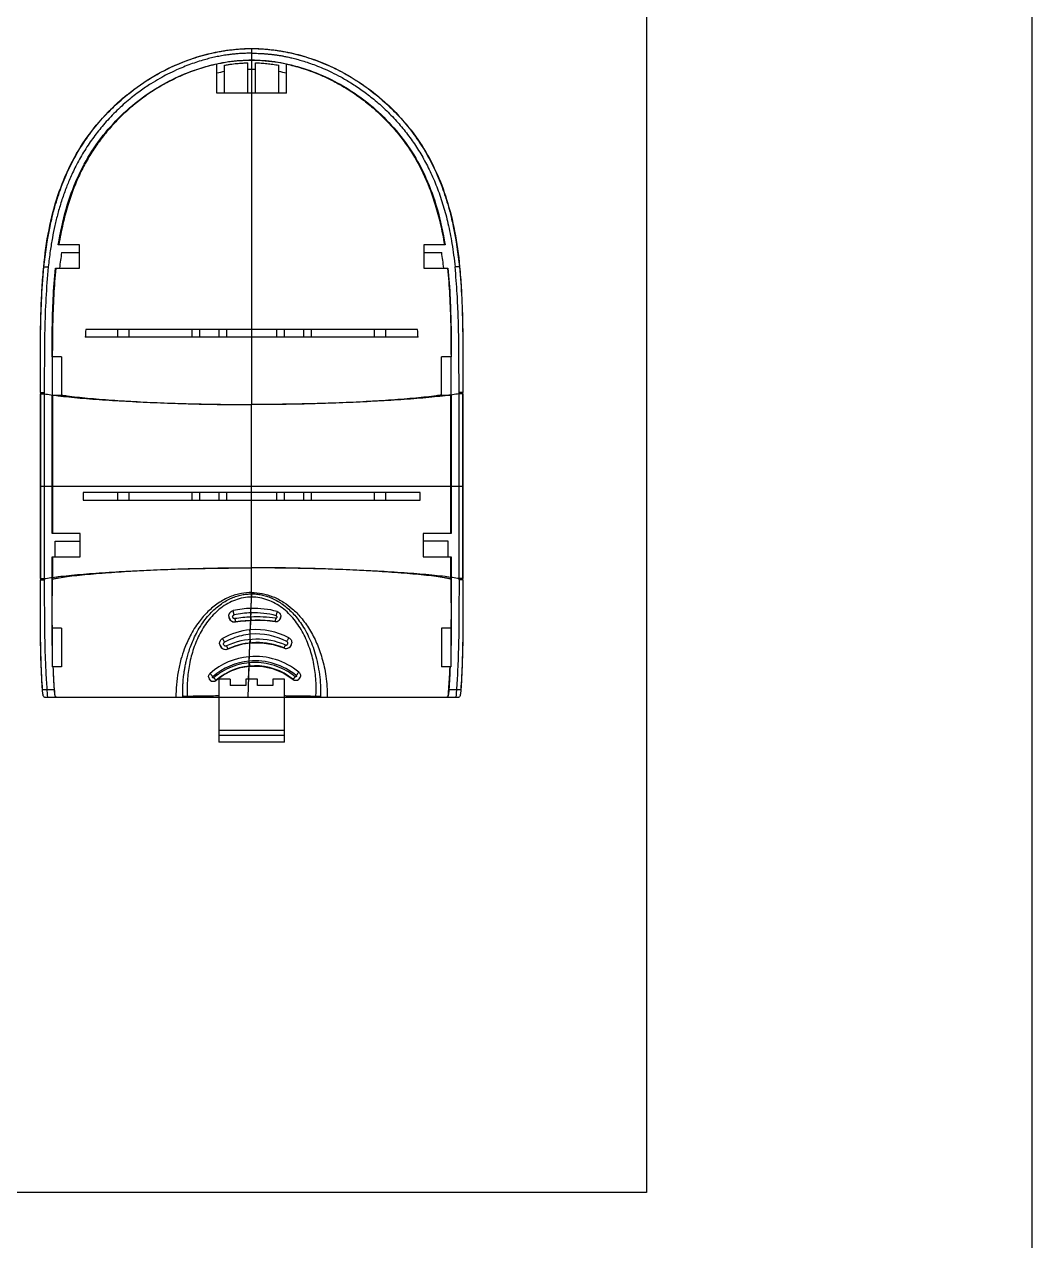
# Model space of a CAD drawing. Header units: inches. Extents: x 67 to 1213, y 469 to 1118.
# Drawn here: x 375.6 to 505.5, y 802.7 to 959.5 of the extents above; entities that cross this region are included whole.
import ezdxf

# ---------------------------------------------------------------- set-up
doc = ezdxf.new("R2010")
doc.units = ezdxf.units.IN
doc.header["$MEASUREMENT"] = 0

msp = doc.modelspace()

# ---------------------------------------------------------------- linework, layer by layer
at = {"color": 7, "linetype": 'Continuous'}
for p, q in [((404.90635, 956.43092), (404.90629, 955.82559)), ((404.90635, 955.8256), (404.90633, 910.53275)), ((400.40635, 950.68739), (400.40635, 954.42872)), ((401.40635, 950.68739), (401.40635, 954.27523)), ((404.40635, 950.68739), (404.40635, 954.58063)), ((404.90635, 954.92886), (404.90635, 954.91314)), ((405.40635, 950.68739), (405.40635, 954.58063)), ((408.40635, 950.68739), (408.40635, 954.27523)), ((409.40635, 950.68739), (409.40635, 954.42877)), ((409.40624, 950.68739), (400.40635, 950.68739)), ((382.70635, 931.12451), (379.9741, 931.12451)), ((380.40117, 930.12451), (382.70635, 930.12451)), ((382.70635, 928.12451), (382.70635, 931.12451)), ((427.10635, 931.12451), (427.10635, 928.12454)), ((429.83861, 931.12451), (427.10635, 931.12451)), ((427.10635, 930.12451), (429.4117, 930.12451)), ((378.09094, 928.2931), (378.11542, 928.26487)), ((379.59343, 928.12476), (379.64727, 928.0522)), ((379.59353, 928.12451), (382.70635, 928.12451)), ((379.65466, 928.12451), (379.64731, 928.05264)), ((427.10635, 928.12451), (430.21917, 928.12451)), ((430.15792, 928.12451), (430.16544, 928.05279)), ((430.21926, 928.12486), (430.16538, 928.05277)), ((431.72177, 928.2931), (431.69729, 928.26487)), ((426.3592, 919.19777), (383.4535, 919.19777)), ((426.30933, 920.19777), (383.50337, 920.19777)), ((387.65523, 919.19777), (387.65523, 920.19777)), ((389.09845, 919.19777), (389.09845, 920.19777)), ((397.24582, 919.19777), (397.24582, 920.19777)), ((398.19842, 920.19777), (398.19842, 919.19777)), ((400.71429, 919.19777), (400.71429, 920.19777)), ((401.66689, 920.19777), (401.66689, 919.19777)), ((404.90482, 919.19778), (404.90482, 910.51341)), ((408.14582, 919.19777), (408.14582, 920.19777)), ((409.09842, 920.19777), (409.09842, 919.19777)), ((411.61429, 919.19777), (411.61429, 920.19777)), ((412.56689, 920.19777), (412.56689, 919.19777)), ((420.71426, 920.19777), (420.71426, 919.19777)), ((422.15748, 920.19777), (422.15748, 919.19777)), ((380.40635, 916.69777), (379.16983, 916.69777)), ((379.20635, 911.69777), (379.20635, 916.69777)), ((380.40635, 916.69777), (380.40635, 911.69777)), ((429.40635, 911.69777), (429.40635, 916.69777)), ((430.64288, 916.69777), (429.40635, 916.69777)), ((430.60635, 916.69777), (430.60635, 911.69777)), ((377.67321, 912.09521), (377.68335, 912.07635)), ((377.67321, 912.09521), (377.67321, 887.90034)), ((377.68335, 912.07606), (377.68338, 911.91174)), ((378.16379, 912.08118), (378.16337, 911.91686)), ((380.40635, 911.69777), (379.17527, 911.69777)), ((379.17527, 893.89777), (379.17527, 911.69777)), ((379.20612, 911.69777), (379.20648, 899.99777)), ((430.63744, 911.69777), (429.40635, 911.69777)), ((430.60622, 899.99777), (430.60663, 911.69777)), ((430.63744, 911.69777), (430.63744, 893.89777)), ((431.64931, 911.91686), (431.64892, 912.08118)), ((432.12933, 911.91174), (432.12936, 912.07606)), ((432.1395, 912.09521), (432.12935, 912.07635)), ((432.1395, 887.90034), (432.1395, 912.09521)), ((404.90635, 886.29562), (404.90635, 910.53275)), ((377.68439, 899.99775), (432.12832, 899.9978)), ((379.20648, 899.99777), (379.20638, 893.89777)), ((379.20648, 899.99778), (404.90635, 899.99778)), ((426.61782, 899.19777), (383.19488, 899.19777)), ((387.65523, 898.19777), (387.65523, 899.19777)), ((389.09845, 898.19777), (389.09845, 899.19777)), ((397.24582, 898.19777), (397.24582, 899.19777)), ((398.19842, 899.19777), (398.19842, 898.19777)), ((400.71429, 898.19777), (400.71429, 899.19777)), ((401.66689, 899.19777), (401.66689, 898.19777)), ((404.90635, 899.99778), (430.60622, 899.99778)), ((408.14582, 898.19777), (408.14582, 899.19777)), ((409.09842, 899.19777), (409.09842, 898.19777)), ((411.61429, 898.19777), (411.61429, 899.19777)), ((412.56689, 899.19777), (412.56689, 898.19777)), ((420.71426, 899.19777), (420.71426, 898.19777)), ((422.15748, 899.19777), (422.15748, 898.19777)), ((430.60633, 893.89777), (430.60622, 899.99777)), ((383.19587, 898.19777), (426.61684, 898.19777)), ((382.80655, 893.89777), (379.17527, 893.89777)), ((382.80635, 890.89777), (382.80635, 893.89777)), ((430.63744, 893.89777), (427.00616, 893.89777)), ((427.00635, 893.89777), (427.00635, 890.89777)), ((379.55081, 892.89777), (382.80616, 892.89777)), ((430.26189, 892.89777), (427.00635, 892.89777)), ((379.17527, 890.89777), (382.80635, 890.89777)), ((379.17527, 887.90798), (379.17527, 890.89777)), ((379.20624, 890.89777), (379.20605, 888.03033)), ((427.00635, 890.89777), (430.63744, 890.89777)), ((430.60665, 888.03033), (430.60646, 890.89777)), ((430.63744, 890.89777), (430.63744, 887.90798)), ((404.90597, 886.11656), (404.90598, 889.48214)), ((377.67321, 887.90034), (377.68335, 887.9192)), ((377.68337, 888.08381), (377.68335, 887.91949)), ((378.1634, 888.07869), (378.16379, 887.91436)), ((379.17527, 887.90798), (379.20605, 887.96521)), ((379.20605, 887.96521), (379.20605, 888.03033)), ((430.60666, 887.96521), (430.60665, 888.03033)), ((430.63744, 887.90798), (430.60666, 887.96521)), ((431.64892, 887.91436), (431.64934, 888.07869)), ((432.12936, 887.91949), (432.12933, 888.08381)), ((432.1395, 887.90033), (432.12935, 887.9192)), ((404.84403, 884.24335), (404.89578, 885.69671)), ((404.80707, 883.12702), (404.8266, 883.67717)), ((380.40635, 881.69777), (379.20629, 881.69777)), ((379.20634, 876.69777), (379.20634, 881.69777)), ((380.40635, 881.69777), (380.40635, 876.69777)), ((404.74554, 881.47754), (404.78894, 882.69641)), ((429.40635, 881.69777), (429.40635, 876.69777)), ((430.60636, 881.69777), (429.40635, 881.69777)), ((430.60635, 881.69777), (430.60635, 876.69777)), ((404.62219, 878.01328), (404.68573, 879.7978)), ((404.70428, 880.23136), (404.72831, 880.90836)), ((380.40635, 876.69777), (379.20634, 876.69777)), ((404.43647, 872.79777), (404.57907, 876.80283)), ((404.59802, 877.23607), (404.6054, 877.44416)), ((430.60635, 876.69777), (429.40635, 876.69777)), ((400.65635, 875.09777), (400.65635, 866.99777)), ((402.15635, 875.09777), (400.65635, 875.09777)), ((402.15635, 875.09777), (402.15635, 874.29777)), ((404.15635, 875.09777), (404.15635, 874.29777)), ((405.65635, 875.09777), (404.15635, 875.09777)), ((405.65635, 874.29777), (405.65635, 875.09777)), ((407.65635, 875.09777), (407.65635, 874.29777)), ((409.15635, 875.09777), (407.65635, 875.09777)), ((409.15635, 866.99777), (409.15635, 875.09777)), ((377.9226, 873.79778), (379.43385, 873.79778)), ((404.15635, 874.29777), (402.15635, 874.29777)), ((407.65635, 874.29777), (405.65635, 874.29777)), ((430.37886, 873.79778), (431.89008, 873.79778)), ((378.20263, 872.79777), (431.61007, 872.79777)), ((396.01765, 872.99292), (396.01909, 872.93245)), ((409.15635, 868.49777), (400.65635, 868.49777)), ((400.65635, 867.89422), (409.15635, 867.89422)), ((409.15635, 866.99777), (400.65635, 866.99777))]:
    msp.add_line(p, q, dxfattribs=at)
for points in [[(66.87082, 1114.3489), (505.49272, 1114.3489), (505.49272, 494.7628), (66.87082, 494.7628)], [(317.93187, 1015.51046), (455.83183, 1015.51046), (455.83183, 808.91913), (317.93187, 808.91913)]]:
    msp.add_lwpolyline(points, close=True)
for points in [[(401.95388, 883.23553), (401.998, 882.98108), (402.12681, 882.75624), (402.32547, 882.58862), (402.56733, 882.49978), (402.81673, 882.49715)], [(407.92377, 882.55125), (408.14627, 882.55833), (408.35853, 882.64114), (408.53121, 882.79172), (408.64237, 882.99138), (408.67941, 883.21656)], [(402.81673, 882.49715), (403.48381, 882.58992), (404.15443, 882.65694), (404.82762, 882.69806)], [(404.82762, 882.69806), (405.86327, 882.71039), (406.89655, 882.66127), (407.92377, 882.55125)], [(401.86043, 879.02362), (402.79286, 879.3926), (403.76035, 879.65387), (404.75072, 879.80416)], [(404.75072, 879.80416), (406.2138, 879.82115), (407.6604, 879.59736), (409.05065, 879.13842)], [(409.05065, 879.13842), (409.27208, 879.08295), (409.50734, 879.09958), (409.72773, 879.19129), (409.90717, 879.34853), (410.02677, 879.55443), (410.07445, 879.78781)], [(400.77564, 879.68865), (400.82605, 879.44308), (400.95338, 879.2268), (401.14451, 879.06304), (401.3788, 878.97012), (401.62783, 878.95815), (401.86043, 879.02362)], [(400.32693, 874.9839), (401.28384, 875.68401), (402.33827, 876.23091), (403.46687, 876.60882), (404.64268, 876.8088)], [(404.64268, 876.8088), (406.13532, 876.80056), (407.59929, 876.50541), (408.97785, 875.93382), (410.22135, 875.10753)], [(399.36403, 875.32658), (399.43538, 875.1335), (399.56873, 874.97685), (399.74804, 874.87553), (399.95216, 874.84217), (400.15446, 874.88113), (400.32693, 874.9839)], [(410.22135, 875.10753), (410.39397, 875.00957), (410.59453, 874.97332), (410.79692, 875.00687), (410.9756, 875.10632), (411.11019, 875.25973), (411.18549, 875.4495)]]:
    msp.add_lwpolyline(points, dxfattribs=at)
for centre, radius, start, end in [((405.59815, 932.13281), 21.73569, 101.1193386, 103.8192855), ((404.18415, 931.99533), 21.87646, 76.1893926, 78.8719645), ((435.12478, 921.63581), 55.37806, 171.1825847, 173.2711478), ((374.33378, 921.58558), 55.7357, 6.7374768, 8.8126529), ((496.09643, 914.0814), 112.75906, 176.890589, 177.3993479), ((315.22717, 914.15675), 111.24631, 2.5971943, 3.1128715), ((4045.21532, 900.46025), 3667.06989, 179.82099268, 180.00722596), ((-3138.36685, 900.59857), 3570.03411, 359.99035777, 0.18165299), ((3948.17996, 899.39698), 3570.03451, 179.9903578, 180.181653), ((-3235.40467, 899.5353), 3667.07195, 359.82099274, 0.00722591), ((-478.12793, 893.08575), 908.38945, 359.86199495, 359.98814313), ((573.21639, 883.02566), 168.3418, 178.8869862, 179.0908602), ((402.69975, 883.2338), 0.74588, 179.8672861, 279.0232519), ((405.14765, 872.36399), 11.88325, 91.6174437, 102.7026488), ((405.1471, 872.28439), 11.39725, 91.6113775, 102.6779609), ((405.55649, 865.2389), 17.90451, 92.3989751, 99.0543208), ((405.55277, 865.26886), 17.87438, 82.1570127, 92.3910916), ((405.14326, 872.45949), 11.78766, 91.4546084, 91.6092135), ((405.13707, 872.30277), 11.37849, 75.1296333, 91.5634946), ((405.13771, 872.3929), 11.85411, 75.096108, 91.4196418), ((408.01417, 883.21036), 0.66528, 262.1902725, 0.5336548), ((405.4993, 872.63162), 8.87798, 95.2870437, 119.2227349), ((405.55298, 865.27528), 17.43789, 82.1863656, 99.0278244), ((405.50289, 872.60971), 8.90011, 94.8814125, 95.297017), ((405.5011, 872.62897), 8.88079, 61.8797388, 94.8804921), ((405.58724, 870.89038), 9.38261, 67.0620725, 114.7898395), ((405.58499, 870.97344), 8.87009, 67.0009587, 114.8282759), ((405.50166, 872.55895), 8.38521, 61.9262768, 95.2917543), ((409.33833, 879.81662), 0.73669, 247.0140892, 357.7591897), ((401.53956, 879.7175), 0.76448, 182.1621861, 294.8168924), ((470.80674, 880.14201), 91.59287, 182.1550446, 183.9718046), ((405.36067, 869.20784), 8.83618, 95.2084162, 131.0612015), ((405.35984, 869.15779), 8.3206, 95.2022248, 131.0456486), ((405.34791, 869.12589), 7.7156, 50.8292104, 130.6003879), ((405.35938, 869.26495), 8.77933, 94.8167778, 95.2339054), ((405.36439, 869.15255), 8.32611, 50.5936692, 95.2301569), ((405.36249, 869.20272), 8.84163, 50.5529004, 94.8029464), ((338.82687, 880.1516), 91.77222, 356.0299692, 357.8431785), ((399.94363, 875.43105), 0.58895, 190.2176142, 310.6024428), ((410.59922, 875.57229), 0.59899, 230.8865187, 348.1708334)]:
    msp.add_arc(centre, radius, start, end, dxfattribs=at)
for points, knots in [([(378.09094, 928.2931), (378.24149, 929.89271), (378.67184, 932.99398), (379.8017, 937.41708), (381.46293, 941.50366), (383.75753, 945.30179), (386.66606, 948.68255), (390.01329, 951.50501), (393.59391, 953.6948), (397.32106, 955.26639), (401.1196, 956.21802), (403.66348, 956.43092), (404.90635, 956.43092)], [0, 0, 0, 0, 0.112638273, 0.219075785, 0.31924414, 0.420798628, 0.528801463, 0.630401532, 0.726541318, 0.8219761, 0.912866985, 1, 1, 1, 1]), ([(378.11542, 928.26487), (378.28952, 930.00925), (378.67253, 932.62381), (379.50451, 936.04969), (380.32352, 938.58533), (381.36385, 941.05292), (382.63759, 943.41904), (384.14982, 945.64391), (385.8718, 947.70806), (387.78199, 949.59652), (389.86405, 951.29296), (392.10061, 952.78055), (394.47271, 954.04606), (396.54763, 954.90312), (398.25784, 955.45647), (399.56298, 955.80211), (400.66379, 956.0298), (401.54914, 956.17414), (402.21441, 956.2633), (402.88135, 956.33328), (403.43827, 956.37543), (403.88315, 956.39928), (404.33513, 956.41694), (404.67598, 956.42282), (404.90629, 956.42282)], [0, 0, 0, 0, 0.122859103, 0.184715143, 0.246917387, 0.309395091, 0.372138279, 0.434927269, 0.497602667, 0.560239693, 0.62289022, 0.685533618, 0.748193566, 0.81102746, 0.842571802, 0.874116828, 0.905602192, 0.921308491, 0.936977518, 0.952636743, 0.968299948, 0.976114105, 0.983858673, 1, 1, 1, 1]), ([(404.90635, 955.82557), (404.7021, 955.81194), (404.27663, 955.81287), (403.65258, 955.78757), (403.02123, 955.74301), (402.40763, 955.68543), (401.74108, 955.60242), (401.03655, 955.49689), (400.28224, 955.34491), (399.55124, 955.17479), (398.76208, 954.9632), (397.92623, 954.71326), (397.01461, 954.39871), (396.1118, 954.05324), (395.12198, 953.62649), (394.10355, 953.13669), (393.00062, 952.54466), (391.81681, 951.8355), (390.44713, 950.90832), (388.89979, 949.70431), (387.3065, 948.2483), (385.82435, 946.66157), (384.51135, 945.00701), (383.34786, 943.29638), (382.35081, 941.54278), (381.55619, 939.88098), (380.91019, 938.30868), (380.37217, 936.75797), (379.90253, 935.17279), (379.5184, 933.59679), (379.19356, 932.00307), (378.9059, 930.22315), (378.75283, 928.96544), (378.68009, 928.26338)], [0, 0, 0, 0, 0.014674206, 0.030471996, 0.0447684, 0.060040293, 0.074646221, 0.092915612, 0.111093526, 0.129789624, 0.146710161, 0.169656363, 0.192313601, 0.215825916, 0.238935209, 0.269564254, 0.296807232, 0.3286436, 0.368446838, 0.415303127, 0.469063258, 0.522999898, 0.570775614, 0.620345177, 0.671157798, 0.715224797, 0.752307477, 0.792955338, 0.832835106, 0.870780694, 0.909203189, 0.949402566, 1, 1, 1, 1]), ([(404.90629, 955.82559), (405.03765, 955.82134), (405.31993, 955.81389), (405.75824, 955.80356), (406.22318, 955.7827), (406.69721, 955.74922), (407.17088, 955.70776), (407.63654, 955.65761), (408.09478, 955.59872), (408.55747, 955.52843), (409.04139, 955.443), (409.56139, 955.33778), (410.1328, 955.20517), (410.7709, 955.03981), (411.48739, 954.8348), (412.28966, 954.57857), (413.18246, 954.25763), (414.17004, 953.85757), (415.25904, 953.36097), (416.45939, 952.74585), (417.78437, 951.97306), (419.21155, 951.01613), (420.70094, 949.87911), (422.17889, 948.55914), (423.58622, 947.11037), (424.88553, 945.56015), (426.05688, 943.92442), (427.11171, 942.19323), (428.06405, 940.3326), (428.91148, 938.31173), (429.64815, 936.14624), (430.26791, 933.7831), (430.7856, 931.15485), (431.02723, 929.27241), (431.13262, 928.26341)], [0, 0, 0, 0, 0.009421529, 0.020243221, 0.031429461, 0.042781794, 0.054307093, 0.065513711, 0.076354274, 0.087424891, 0.099060044, 0.111578821, 0.12545331, 0.141106068, 0.158828853, 0.178871516, 0.201469143, 0.226825181, 0.25523458, 0.28724328, 0.323477884, 0.365128329, 0.410347348, 0.457695017, 0.507046962, 0.555017312, 0.602562139, 0.651138164, 0.700213116, 0.752259978, 0.808095818, 0.864046364, 0.927274015, 1, 1, 1, 1]), ([(404.90635, 956.43092), (406.15882, 956.43092), (408.64068, 956.2215), (412.24497, 955.33189), (415.64908, 953.9547), (418.84843, 952.13062), (421.82899, 949.86432), (424.56807, 947.12182), (426.90079, 944.01094), (428.76078, 940.58218), (430.16437, 936.87693), (431.17758, 932.74769), (431.57763, 929.8245), (431.72177, 928.2931)], [0, 0, 0, 0, 0.08779167, 0.173645437, 0.259322321, 0.344369533, 0.431060491, 0.521000388, 0.615218563, 0.702588671, 0.793558091, 0.892181838, 1, 1, 1, 1]), ([(404.90657, 956.42282), (405.13688, 956.42282), (405.47772, 956.41694), (405.92971, 956.39927), (406.37458, 956.37542), (406.93151, 956.33326), (407.59845, 956.26328), (408.26372, 956.17412), (409.14908, 956.02977), (410.24988, 955.80208), (411.55502, 955.45643), (413.26522, 954.90307), (415.34012, 954.04599), (417.7122, 952.78049), (419.94875, 951.29289), (422.0308, 949.59644), (423.941, 947.70797), (425.66297, 945.6438), (427.17519, 943.41891), (428.44892, 941.0528), (429.48921, 938.58522), (430.30822, 936.04962), (431.14016, 932.62377), (431.52318, 930.00924), (431.69729, 928.26489)], [0, 0, 0, 0, 0.01614112, 0.023885708, 0.031700085, 0.047363426, 0.06302264, 0.078691717, 0.094398417, 0.125883777, 0.157428839, 0.188973435, 0.251807065, 0.314466955, 0.377110374, 0.439761087, 0.502398525, 0.565074762, 0.627864028, 0.690607673, 0.753084429, 0.815286295, 0.877142129, 1, 1, 1, 1]), ([(379.9741, 931.12451), (380.2216, 932.67801), (380.84787, 935.61881), (382.29869, 939.68465), (384.23805, 943.28228), (386.64054, 946.41981), (389.39992, 949.08728), (392.35174, 951.22623), (395.41296, 952.86991), (398.55382, 954.052), (401.72896, 954.76726), (403.85639, 954.92886), (404.90635, 954.92886)], [0, 0, 0, 0, 0.125622178, 0.239434404, 0.343575878, 0.450708366, 0.553694297, 0.648987769, 0.740910534, 0.830360024, 0.91615343, 1, 1, 1, 1]), ([(400.40557, 954.41162), (400.07742, 954.34106), (399.38647, 954.17636), (398.29887, 953.86355), (397.09524, 953.45071), (395.76411, 952.91053), (394.3061, 952.21444), (392.75746, 951.34628), (391.18421, 950.31178), (389.6549, 949.13724), (388.20834, 947.84694), (386.86518, 946.46027), (385.63769, 944.99293), (384.53161, 943.45466), (383.54114, 941.83303), (382.65416, 940.09637), (381.85623, 938.20402), (381.14502, 936.10238), (380.52104, 933.72513), (380.19513, 932.02969), (380.04844, 931.12451)], [0, 0, 0, 0, 0.030546536, 0.06461953, 0.102954961, 0.146297107, 0.195287066, 0.249896254, 0.307743229, 0.366494087, 0.425228402, 0.483996306, 0.542031971, 0.599178553, 0.656268139, 0.714797611, 0.776486211, 0.843007161, 0.916545843, 1, 1, 1, 1]), ([(404.90635, 954.91314), (404.41034, 954.91314), (403.41022, 954.87719), (401.90657, 954.71543), (400.90639, 954.53606), (400.40635, 954.42872)], [0, 0, 0, 0, 0.328228664, 0.661572122, 1, 1, 1, 1]), ([(401.40635, 954.27523), (401.57494, 954.30664), (401.89518, 954.36187), (402.35296, 954.42796), (402.76516, 954.47693), (403.13831, 954.513), (403.48023, 954.5394), (403.79958, 954.55868), (404.10577, 954.57245), (404.30658, 954.57838), (404.40635, 954.58063)], [0, 0, 0, 0, 0.170422548, 0.322888388, 0.459589213, 0.582899793, 0.695414618, 0.800371651, 0.900820106, 1, 1, 1, 1]), ([(404.40635, 953.78153), (404.46077, 953.78196), (404.56976, 953.78191), (404.73499, 953.7824), (404.8458, 953.78112), (404.90204, 953.78068)], [0, 0, 0, 0, 0.329328864, 0.659636545, 1, 1, 1, 1]), ([(404.90204, 953.7807), (404.8992, 953.14579), (404.88987, 951.80363), (404.88803, 949.81178), (404.8857, 947.86794), (404.88483, 945.90192), (404.88432, 943.68036), (404.88462, 941.1418), (404.88522, 938.59269), (404.88666, 936.094), (404.88834, 933.56523), (404.89004, 931.0803), (404.89195, 928.67229), (404.89405, 926.24862), (404.89642, 923.39654), (404.89809, 921.32233), (404.899, 920.19777)], [0, 0, 0, 0, 0.056717887, 0.119898435, 0.177933718, 0.230363463, 0.295524535, 0.376388612, 0.457134727, 0.523239647, 0.599598757, 0.683032715, 0.745221218, 0.814708626, 0.899541886, 1, 1, 1, 1]), ([(404.90204, 953.78068), (404.95913, 953.78114), (405.07264, 953.78238), (405.24075, 953.78189), (405.35176, 953.78196), (405.40635, 953.78153)], [0, 0, 0, 0, 0.339649378, 0.675248778, 1, 1, 1, 1]), ([(404.90635, 954.92886), (406.05572, 954.92886), (408.33465, 954.73904), (411.66154, 953.93156), (414.82441, 952.67123), (417.82801, 950.98799), (420.6776, 948.8555), (423.32487, 946.2375), (425.63765, 943.17381), (427.52439, 939.65266), (428.96421, 935.61986), (429.58967, 932.68701), (429.83861, 931.12451)], [0, 0, 0, 0, 0.091784843, 0.181667013, 0.272470091, 0.362824474, 0.455859493, 0.555853886, 0.659163689, 0.761214199, 0.873649828, 1, 1, 1, 1]), ([(409.40624, 954.42875), (408.90608, 954.53609), (407.90579, 954.71549), (406.40218, 954.87721), (405.40222, 954.91314), (404.90635, 954.91314)], [0, 0, 0, 0, 0.33852016, 0.671857569, 1, 1, 1, 1]), ([(405.40635, 954.58063), (405.6427, 954.5753), (406.13424, 954.55579), (406.87243, 954.4988), (407.63704, 954.40756), (408.14481, 954.32396), (408.40635, 954.27523)], [0, 0, 0, 0, 0.234942385, 0.488778262, 0.735601319, 1, 1, 1, 1]), ([(409.40635, 954.41178), (409.71706, 954.34499), (410.36983, 954.19023), (411.39681, 953.89899), (412.53296, 953.51756), (413.79245, 953.02033), (415.17929, 952.37929), (416.68139, 951.56807), (418.24963, 950.57644), (419.81423, 949.41827), (421.31344, 948.1236), (422.71106, 946.72112), (423.98842, 945.23226), (425.13746, 943.67024), (426.16321, 942.02684), (427.0794, 940.26729), (427.90322, 938.34665), (428.63725, 936.20794), (429.28014, 933.7821), (429.61425, 932.05021), (429.76427, 931.12451)], [0, 0, 0, 0, 0.028922352, 0.061032646, 0.09711526, 0.137944948, 0.184202002, 0.236075485, 0.293196195, 0.352913559, 0.41306426, 0.473297188, 0.532935697, 0.591426948, 0.649603957, 0.709061602, 0.771789143, 0.839620348, 0.914655993, 1, 1, 1, 1]), ([(377.67321, 912.09521), (377.67321, 912.98774), (377.66755, 914.79043), (377.66433, 917.49509), (377.68462, 920.21639), (377.74808, 922.92215), (377.87231, 925.61812), (378.00715, 927.40283), (378.09094, 928.2931)], [0, 0, 0, 0, 0.165184355, 0.333633016, 0.500563344, 0.668829463, 0.834505257, 1, 1, 1, 1]), ([(377.68335, 912.07635), (377.68298, 913.39379), (377.67042, 915.99456), (377.68184, 919.91068), (377.78447, 923.99264), (377.9689, 926.78779), (378.11542, 928.26487)], [0, 0, 0, 0, 0.243955979, 0.481605409, 0.725139661, 1, 1, 1, 1]), ([(378.11542, 928.26487), (378.1257, 928.26665), (378.1503, 928.26933), (378.21491, 928.27309), (378.3242, 928.27397), (378.48784, 928.27087), (378.61144, 928.2663), (378.68009, 928.26339)], [0, 0, 0, 0, 0.055412813, 0.131158898, 0.34352127, 0.635284153, 1, 1, 1, 1]), ([(378.68004, 928.26339), (378.40727, 925.56802), (378.157, 920.16814), (378.17212, 914.77047), (378.16379, 912.08118)], [0, 0, 0, 0, 0.501837626, 1, 1, 1, 1]), ([(379.16983, 916.69777), (379.17131, 917.91678), (379.18594, 920.40141), (379.29306, 924.21314), (379.46578, 926.80252), (379.59352, 928.12466)], [0, 0, 0, 0, 0.319711968, 0.651626006, 1, 1, 1, 1]), ([(379.64727, 928.0522), (379.53108, 926.90674), (379.35097, 924.48682), (379.22071, 920.69928), (379.20189, 918.06133), (379.19997, 916.69777)], [0, 0, 0, 0, 0.303848781, 0.640140945, 1, 1, 1, 1]), ([(430.16544, 928.05279), (430.28168, 926.90691), (430.46175, 924.48657), (430.59205, 920.69884), (430.61072, 918.06112), (430.61264, 916.69777)], [0, 0, 0, 0, 0.303947438, 0.640214831, 1, 1, 1, 1]), ([(430.21918, 928.12471), (430.3448, 926.82466), (430.51745, 924.25517), (430.62642, 920.44345), (430.64137, 917.93661), (430.64288, 916.69777)], [0, 0, 0, 0, 0.342553386, 0.675088121, 1, 1, 1, 1]), ([(431.64903, 912.08093), (431.64447, 913.25973), (431.64517, 915.4959), (431.62296, 918.70843), (431.55672, 921.76963), (431.41806, 924.92987), (431.2509, 927.11094), (431.1326, 928.26354)], [0, 0, 0, 0, 0.218329558, 0.414167124, 0.59500764, 0.785402125, 1, 1, 1, 1]), ([(431.69728, 928.26488), (431.68696, 928.26667), (431.66229, 928.26935), (431.59756, 928.2731), (431.48817, 928.27398), (431.3246, 928.27087), (431.20114, 928.2663), (431.13262, 928.2634)], [0, 0, 0, 0, 0.055576941, 0.131524526, 0.344227334, 0.635965152, 1, 1, 1, 1]), ([(431.69728, 928.26487), (431.83207, 926.91109), (432.01744, 924.20231), (432.16653, 918.8032), (432.12987, 914.7628), (432.12935, 912.07606)], [0, 0, 0, 0, 0.251920638, 0.502492497, 1, 1, 1, 1]), ([(431.72177, 928.2931), (431.80555, 927.40294), (431.94037, 925.61847), (432.06461, 922.92274), (432.12807, 920.21712), (432.14837, 917.49572), (432.14516, 914.79081), (432.1395, 912.98787), (432.1395, 912.09521)], [0, 0, 0, 0, 0.165473201, 0.331127489, 0.499391266, 0.666319522, 0.834792303, 1, 1, 1, 1]), ([(377.68335, 912.07606), (377.70797, 912.07755), (377.78653, 912.07787), (377.94663, 912.08017), (378.08214, 912.08073), (378.16379, 912.08118)], [0, 0, 0, 0, 0.153982298, 0.490203673, 1, 1, 1, 1]), ([(377.68338, 911.91174), (377.70797, 911.91323), (377.78644, 911.91354), (377.9464, 911.91585), (378.08179, 911.91641), (378.16337, 911.91686)], [0, 0, 0, 0, 0.153959694, 0.490133918, 1, 1, 1, 1]), ([(377.68439, 899.99777), (377.68438, 901.32151), (377.68434, 903.969), (377.68399, 907.94022), (377.68362, 910.5877), (377.68338, 911.91144)], [0, 0, 0, 0, 0.333333885, 0.66666737, 1, 1, 1, 1]), ([(378.16359, 911.9171), (378.44472, 911.86867), (379.04179, 911.77544), (380.09377, 911.63829), (381.36164, 911.49985), (382.84564, 911.36281), (384.4328, 911.2359), (386.68007, 911.0779), (389.59763, 910.90693), (393.20859, 910.74377), (398.32536, 910.57988), (402.24117, 910.53261), (404.90633, 910.53275)], [0, 0, 0, 0, 0.031930802, 0.067648215, 0.118754025, 0.17470245, 0.234482484, 0.296999388, 0.426901144, 0.561649461, 0.701646098, 1, 1, 1, 1]), ([(380.40632, 911.75014), (380.51976, 911.7326), (380.75155, 911.69802), (381.40173, 911.60736), (382.40174, 911.48687), (383.78419, 911.34757), (385.27499, 911.21932), (387.40761, 911.0597), (390.19018, 910.8883), (393.64231, 910.72422), (397.24168, 910.60361), (401.0118, 910.52944), (403.5854, 910.51335), (404.90587, 910.51341)], [0, 0, 0, 0, 0.014029529, 0.028641118, 0.080230531, 0.137117729, 0.198448159, 0.263097912, 0.3984843, 0.539153634, 0.685468663, 0.838617334, 1, 1, 1, 1]), ([(429.40635, 911.75014), (429.29291, 911.73259), (429.06114, 911.69802), (428.41097, 911.60736), (427.41096, 911.48687), (426.02851, 911.34757), (424.53772, 911.21932), (422.4051, 911.0597), (419.62252, 910.8883), (416.17039, 910.72422), (412.57071, 910.6036), (408.79992, 910.52942), (406.22564, 910.51335), (404.90482, 910.51341)], [0, 0, 0, 0, 0.014027575, 0.028637089, 0.080222347, 0.137104964, 0.198430454, 0.263075001, 0.398450486, 0.539108491, 0.685411737, 0.838586983, 1, 1, 1, 1]), ([(431.64933, 911.91714), (431.36817, 911.8687), (430.77103, 911.77545), (429.71897, 911.63829), (428.45107, 911.49985), (426.96707, 911.36281), (425.37991, 911.2359), (423.13264, 911.0779), (420.21508, 910.90693), (416.60411, 910.74377), (411.48733, 910.57988), (407.57152, 910.53261), (404.90635, 910.53275)], [0, 0, 0, 0, 0.03193412, 0.067655907, 0.118761235, 0.174709132, 0.234488603, 0.297004917, 0.426905449, 0.561652496, 0.701647813, 1, 1, 1, 1]), ([(432.12936, 912.07606), (432.10474, 912.07755), (432.02618, 912.07787), (431.86608, 912.08017), (431.73057, 912.08073), (431.64892, 912.08118)], [0, 0, 0, 0, 0.153982622, 0.490205716, 1, 1, 1, 1]), ([(432.12933, 911.91174), (432.10474, 911.91323), (432.02627, 911.91354), (431.86631, 911.91585), (431.7309, 911.91641), (431.64931, 911.91686)], [0, 0, 0, 0, 0.153928835, 0.490085219, 1, 1, 1, 1]), ([(432.12933, 911.91144), (432.12909, 910.58771), (432.12872, 907.94023), (432.12837, 903.96901), (432.12832, 901.32152), (432.12832, 899.99778)], [0, 0, 0, 0, 0.333332626, 0.666666111, 1, 1, 1, 1]), ([(377.68337, 888.0841), (377.68362, 889.40784), (377.68399, 892.05532), (377.68434, 896.02654), (377.68438, 898.67403), (377.68439, 899.99777)], [0, 0, 0, 0, 0.333332626, 0.666666111, 1, 1, 1, 1]), ([(383.19488, 899.19777), (383.19495, 899.08748), (383.19562, 898.86608), (383.19516, 898.53275), (383.19571, 898.3097), (383.19587, 898.19777)], [0, 0, 0, 0, 0.330866614, 0.664199715, 1, 1, 1, 1]), ([(426.61684, 898.19777), (426.61699, 898.3097), (426.61754, 898.53275), (426.61708, 898.86608), (426.61776, 899.08748), (426.61782, 899.19777)], [0, 0, 0, 0, 0.335800285, 0.669133387, 1, 1, 1, 1]), ([(432.12832, 899.99778), (432.12832, 898.67404), (432.12837, 896.02655), (432.12872, 892.05533), (432.12908, 889.40785), (432.12933, 888.08411)], [0, 0, 0, 0, 0.333333885, 0.66666737, 1, 1, 1, 1]), ([(379.55372, 890.89777), (379.55335, 891.11908), (379.5516, 891.5626), (379.55296, 892.22927), (379.55109, 892.67463), (379.55081, 892.89777)], [0, 0, 0, 0, 0.331957771, 0.665290581, 1, 1, 1, 1]), ([(378.16337, 888.07841), (378.44453, 888.12685), (379.04167, 888.2201), (380.09373, 888.35725), (381.36164, 888.4957), (382.84564, 888.63274), (384.4328, 888.75965), (386.68007, 888.91765), (389.59763, 889.08862), (393.20859, 889.25178), (398.32537, 889.41567), (402.24119, 889.46294), (404.90635, 889.4628)], [0, 0, 0, 0, 0.031934124, 0.067655915, 0.118761249, 0.174709153, 0.234488631, 0.297004953, 0.4269055, 0.561652563, 0.701647897, 1, 1, 1, 1]), ([(379.20609, 888.03033), (379.3465, 888.05981), (379.6392, 888.11739), (380.27051, 888.22763), (381.18036, 888.36147), (382.40173, 888.50869), (383.7842, 888.64798), (385.27499, 888.77624), (387.40761, 888.93585), (390.19018, 889.10725), (393.64232, 889.27135), (398.5614, 889.43609), (402.33237, 889.48254), (404.90597, 889.48214)], [0, 0, 0, 0, 0.016702297, 0.034731382, 0.074612909, 0.123760879, 0.177955919, 0.236383918, 0.297974154, 0.42695345, 0.560965679, 0.700356425, 1, 1, 1, 1]), ([(430.60665, 888.03033), (430.46624, 888.0598), (430.17354, 888.11739), (429.54221, 888.22763), (428.63235, 888.36147), (427.41097, 888.50869), (426.02851, 888.64798), (424.53772, 888.77624), (422.4051, 888.93585), (419.62252, 889.10725), (416.17039, 889.27135), (411.25116, 889.4361), (407.48005, 889.48255), (404.90631, 889.48214)], [0, 0, 0, 0, 0.016702267, 0.034731363, 0.074613019, 0.123760095, 0.177954149, 0.236381084, 0.2979702, 0.42694715, 0.560956941, 0.70034515, 1, 1, 1, 1]), ([(431.64911, 888.07845), (431.36799, 888.12688), (430.77092, 888.22011), (429.71893, 888.35726), (428.45107, 888.4957), (426.96707, 888.63274), (425.37991, 888.75965), (423.13264, 888.91765), (420.21508, 889.08862), (416.60411, 889.25178), (411.48733, 889.41567), (407.57152, 889.46294), (404.90635, 889.4628)], [0, 0, 0, 0, 0.03193077, 0.067648147, 0.118753904, 0.174702273, 0.234482247, 0.296999088, 0.426900714, 0.561648895, 0.701645391, 1, 1, 1, 1]), ([(377.98451, 873.20714), (377.79219, 875.66344), (377.64261, 880.57197), (377.68288, 885.47723), (377.68335, 887.91949)], [0, 0, 0, 0, 0.502197877, 1, 1, 1, 1]), ([(377.9226, 873.79778), (377.86476, 874.65641), (377.77481, 876.37385), (377.70115, 878.88509), (377.67014, 881.32162), (377.66488, 883.60773), (377.66972, 885.79811), (377.67321, 887.20343), (377.67321, 887.90034)], [0, 0, 0, 0, 0.183002601, 0.36566333, 0.534214031, 0.701158859, 0.851802415, 1, 1, 1, 1]), ([(377.68335, 887.91949), (377.70796, 887.918), (377.78652, 887.91768), (377.94662, 887.91538), (378.08214, 887.91482), (378.16379, 887.91436)], [0, 0, 0, 0, 0.153963739, 0.490189432, 1, 1, 1, 1]), ([(377.68337, 888.08381), (377.70796, 888.08232), (377.78643, 888.08201), (377.9464, 888.0797), (378.0818, 888.07914), (378.1634, 888.07869)], [0, 0, 0, 0, 0.153928782, 0.490085188, 1, 1, 1, 1]), ([(378.16368, 887.91462), (378.16732, 886.93592), (378.16791, 885.09785), (378.17968, 882.50798), (378.21313, 880.04545), (378.28115, 877.57467), (378.39908, 875.12471), (378.51661, 873.52781), (378.57987, 872.79777)], [0, 0, 0, 0, 0.194092302, 0.364521107, 0.513615788, 0.682489729, 0.854679502, 1, 1, 1, 1]), ([(379.20635, 879.23091), (379.18876, 880.13996), (379.16899, 881.9969), (379.16881, 884.88933), (379.17527, 886.87253), (379.17527, 887.90798)], [0, 0, 0, 0, 0.314345667, 0.642009859, 1, 1, 1, 1]), ([(379.20595, 881.69907), (379.20082, 882.41611), (379.19774, 883.83008), (379.20287, 885.91879), (379.20599, 887.29045), (379.20603, 887.96521)], [0, 0, 0, 0, 0.343298799, 0.676949193, 1, 1, 1, 1]), ([(430.63744, 887.90798), (430.63744, 886.89363), (430.64373, 884.9217), (430.64395, 882.02927), (430.62417, 880.15123), (430.60635, 879.23091)], [0, 0, 0, 0, 0.350692823, 0.681759067, 1, 1, 1, 1]), ([(430.60668, 887.96521), (430.60672, 887.25157), (430.60955, 885.84056), (430.6154, 883.75229), (430.61139, 882.37764), (430.60654, 881.70038)], [0, 0, 0, 0, 0.341737102, 0.675676997, 1, 1, 1, 1]), ([(431.64892, 887.91436), (431.64352, 886.70205), (431.64554, 884.47468), (431.6221, 881.24363), (431.55687, 878.22893), (431.43373, 875.4163), (431.30258, 873.60954), (431.23284, 872.79777)], [0, 0, 0, 0, 0.240429092, 0.441732135, 0.640789155, 0.838416328, 1, 1, 1, 1]), ([(432.12936, 887.91949), (432.10474, 887.918), (432.02618, 887.91768), (431.86607, 887.91538), (431.73056, 887.91482), (431.64892, 887.91436)], [0, 0, 0, 0, 0.153983068, 0.490204865, 1, 1, 1, 1]), ([(432.12933, 888.08381), (432.10474, 888.08232), (432.02626, 888.082), (431.86631, 888.0797), (431.73092, 888.07914), (431.64934, 888.07869)], [0, 0, 0, 0, 0.153959674, 0.49013391, 1, 1, 1, 1]), ([(432.12936, 887.91949), (432.12982, 885.47724), (432.17009, 880.57198), (432.02052, 875.66345), (431.8282, 873.20714)], [0, 0, 0, 0, 0.497800845, 1, 1, 1, 1]), ([(432.1395, 887.90034), (432.1395, 887.1997), (432.14302, 885.78682), (432.14786, 883.58902), (432.1424, 881.29937), (432.11117, 878.86675), (432.03737, 876.36295), (431.9477, 874.65277), (431.8901, 873.79778)], [0, 0, 0, 0, 0.148990005, 0.300449115, 0.467365905, 0.635881359, 0.817772735, 1, 1, 1, 1]), ([(404.90635, 886.29562), (404.46506, 886.29464), (403.50762, 886.20564), (402.03758, 885.75971), (400.57013, 884.95793), (399.23167, 883.85212), (397.99738, 882.43864), (396.98118, 880.8033), (396.2484, 879.15684), (395.74282, 877.59453), (395.39268, 876.05335), (395.18198, 874.41872), (395.14219, 873.32719), (395.13986, 872.79777)], [0, 0, 0, 0, 0.072037273, 0.155929784, 0.249004121, 0.343110106, 0.437898884, 0.554160302, 0.655978314, 0.731365976, 0.821907734, 0.913575276, 1, 1, 1, 1]), ([(396.01765, 872.99292), (396.01704, 873.06117), (396.01619, 873.204), (396.01589, 873.4278), (396.01821, 873.67005), (396.0238, 873.92791), (396.03335, 874.19832), (396.04744, 874.48101), (396.06716, 874.78183), (396.09438, 875.11087), (396.13191, 875.47803), (396.18334, 875.89094), (396.25287, 876.35379), (396.34545, 876.86909), (396.46695, 877.43933), (396.62504, 878.06832), (396.83029, 878.76197), (397.09776, 879.52724), (397.44639, 880.36705), (397.88993, 881.25932), (398.42712, 882.15461), (399.03296, 882.98744), (399.67212, 883.71646), (400.32244, 884.33063), (400.9796, 884.83901), (401.64387, 885.25278), (402.31103, 885.5804), (402.97416, 885.82765), (403.62954, 885.99769), (404.27193, 886.09532), (404.69633, 886.11652), (404.90451, 886.11657)], [0, 0, 0, 0, 0.011690751, 0.024466339, 0.038332519, 0.053186388, 0.068643156, 0.084677386, 0.10166622, 0.120278849, 0.141226486, 0.164879828, 0.191543641, 0.221387402, 0.254543176, 0.291391257, 0.332448578, 0.378406848, 0.430184261, 0.488100007, 0.548926325, 0.608806473, 0.664259966, 0.714759213, 0.761786589, 0.806337539, 0.84857679, 0.888888325, 0.927354726, 0.964342025, 1, 1, 1, 1]), ([(404.50787, 875.09777), (404.52244, 875.50152), (404.57669, 877.00502), (404.70904, 880.67795), (404.82658, 883.94714), (404.90452, 886.11657)], [0, 0, 0, 0, 0.10992581, 0.409346926, 1, 1, 1, 1]), ([(404.90452, 886.11657), (405.11248, 886.11661), (405.53386, 886.09593), (406.16869, 886.00057), (406.81032, 885.83697), (407.45558, 885.60117), (408.10222, 885.28853), (408.74876, 884.89339), (409.39, 884.41142), (410.0177, 883.83925), (410.62686, 883.17364), (411.21326, 882.40766), (411.76828, 881.53675), (412.27929, 880.56534), (412.7334, 879.49936), (413.12426, 878.33606), (413.44094, 877.07374), (413.66679, 875.72569), (413.78784, 874.33072), (413.79539, 873.39031), (413.78077, 872.92223)], [0, 0, 0, 0, 0.035474734, 0.071825703, 0.109327702, 0.148232395, 0.188815105, 0.231645374, 0.277281703, 0.325439929, 0.376318014, 0.430990568, 0.489783686, 0.552269451, 0.618008585, 0.687217486, 0.761393688, 0.839773665, 0.920116618, 1, 1, 1, 1]), ([(404.90635, 886.29562), (405.35638, 886.29994), (406.29545, 886.20366), (407.71352, 885.78283), (409.0227, 885.09046), (410.22828, 884.1706), (411.35586, 883.01486), (412.42292, 881.52767), (413.33209, 879.76775), (414.0524, 877.74861), (414.55592, 875.41238), (414.65358, 873.70556), (414.65875, 872.79777)], [0, 0, 0, 0, 0.073467308, 0.152909551, 0.240131904, 0.313603113, 0.399702824, 0.502735182, 0.611241702, 0.72199673, 0.851807241, 1, 1, 1, 1]), ([(404.89578, 885.6966), (404.54086, 885.69611), (403.82927, 885.62955), (402.79648, 885.34835), (401.82486, 884.89868), (400.93211, 884.31035), (400.12693, 883.60829), (399.17519, 882.55353), (398.2057, 881.05757), (397.36928, 879.09695), (396.8356, 877.03576), (396.57334, 874.92347), (396.58357, 873.50469), (396.62046, 872.79777)], [0, 0, 0, 0, 0.062607305, 0.125286425, 0.187943541, 0.250645966, 0.313267403, 0.375864588, 0.500763955, 0.625592902, 0.750363897, 0.875133587, 1, 1, 1, 1]), ([(413.1784, 872.79777), (413.22873, 873.50374), (413.2369, 874.92428), (412.97958, 877.03899), (412.43885, 879.10206), (411.60053, 881.06517), (410.62712, 882.56147), (409.67274, 883.61577), (408.86584, 884.31709), (407.97154, 884.90452), (406.9983, 885.35294), (405.9638, 885.63229), (405.25118, 885.69713), (404.89578, 885.69664)], [0, 0, 0, 0, 0.124713272, 0.249511477, 0.374384496, 0.499262885, 0.624188493, 0.686774351, 0.749372752, 0.812054041, 0.874697179, 0.937376618, 1, 1, 1, 1]), ([(401.95387, 883.23553), (401.95395, 883.27377), (401.95995, 883.34805), (401.98494, 883.4541), (402.02318, 883.55133), (402.07364, 883.64083), (402.13674, 883.72363), (402.21401, 883.79978), (402.3063, 883.86691), (402.41404, 883.92198), (402.49304, 883.94702), (402.53463, 883.9564)], [0, 0, 0, 0, 0.114870012, 0.22277247, 0.326222805, 0.427705926, 0.53046126, 0.637967775, 0.752480093, 0.871929478, 1, 1, 1, 1]), ([(402.73873, 882.921), (402.70451, 882.91607), (402.63232, 882.91985), (402.53551, 882.9705), (402.46884, 883.05912), (402.44594, 883.16841), (402.4724, 883.2773), (402.54325, 883.36395), (402.61093, 883.39516), (402.64574, 883.40371)], [0, 0, 0, 0, 0.138229884, 0.279846673, 0.423298037, 0.567339743, 0.712148363, 0.856703471, 1, 1, 1, 1]), ([(402.64574, 883.40377), (402.63176, 883.46456), (402.61119, 883.55634), (402.58535, 883.67703), (402.56791, 883.76134), (402.55373, 883.83382), (402.54327, 883.89047), (402.53725, 883.92947), (402.53463, 883.94943), (402.53463, 883.9564)], [0, 0, 0, 0, 0.331834034, 0.500392808, 0.656594709, 0.789808498, 0.893341459, 0.962918942, 1, 1, 1, 1]), ([(402.73873, 882.92098), (402.74311, 882.8939), (402.75194, 882.83998), (402.76521, 882.76088), (402.77803, 882.68673), (402.78819, 882.62993), (402.79562, 882.59006), (402.80038, 882.56525), (402.80458, 882.54429), (402.80817, 882.52713), (402.81113, 882.5144), (402.81342, 882.50472), (402.8151, 882.50045), (402.81608, 882.49705), (402.81673, 882.49715)], [0, 0, 0, 0, 0.190831204, 0.380058908, 0.557929345, 0.714317368, 0.781397717, 0.84008331, 0.889904286, 0.930392176, 0.961236601, 0.982753897, 0.99544055, 1, 1, 1, 1]), ([(404.80707, 883.12702), (404.80824, 883.09966), (404.81057, 883.04519), (404.81408, 882.96527), (404.81747, 882.89033), (404.82015, 882.83291), (404.8221, 882.79256), (404.82335, 882.76747), (404.82445, 882.74619), (404.8254, 882.7289), (404.82608, 882.71702), (404.82657, 882.70958), (404.82683, 882.70544), (404.82712, 882.70238), (404.82722, 882.69996), (404.82754, 882.69897), (404.82747, 882.69805), (404.82762, 882.69806)], [0, 0, 0, 0, 0.191279858, 0.380813015, 0.55884396, 0.715274822, 0.782342234, 0.840996593, 0.89077072, 0.931197523, 0.961964321, 0.973810761, 0.98337579, 0.990717033, 0.995892567, 0.998962129, 1, 1, 1, 1]), ([(404.8266, 883.67713), (404.82482, 883.73949), (404.82139, 883.863), (404.81683, 884.03121), (404.81395, 884.15731), (404.8123, 884.22226), (404.81223, 884.2425)], [0, 0, 0, 0, 0.330918481, 0.655408759, 0.892607483, 1, 1, 1, 1]), ([(407.99199, 882.97676), (407.98838, 882.95095), (407.98104, 882.89913), (407.9699, 882.82235), (407.95892, 882.74895), (407.95006, 882.69176), (407.94346, 882.65084), (407.93913, 882.62488), (407.93527, 882.60259), (407.93195, 882.58433), (407.92914, 882.57012), (407.92699, 882.56031), (407.92539, 882.55433), (407.92449, 882.55202), (407.92398, 882.55122), (407.92377, 882.55125)], [0, 0, 0, 0, 0.181303734, 0.364100293, 0.539643888, 0.697592588, 0.766710317, 0.827985543, 0.880659553, 0.923974868, 0.95734892, 0.980893647, 0.994914702, 0.998487885, 1, 1, 1, 1]), ([(407.99199, 882.97676), (408.0214, 882.97703), (408.07309, 882.97812), (408.13255, 883.01981), (408.1687, 883.07042), (408.18409, 883.13408), (408.17335, 883.20336), (408.13035, 883.26791), (408.08244, 883.29231), (408.05716, 883.30022)], [0, 0, 0, 0, 0.178293907, 0.299316483, 0.425862591, 0.548207404, 0.6867608, 0.839474097, 1, 1, 1, 1]), ([(408.18657, 883.84819), (408.18675, 883.82683), (408.17146, 883.76344), (408.14668, 883.64385), (408.10548, 883.48232), (408.07424, 883.36303), (408.05717, 883.30021)], [0, 0, 0, 0, 0.113799607, 0.342929944, 0.653325878, 1, 1, 1, 1]), ([(408.18657, 883.84821), (408.25736, 883.82936), (408.39348, 883.76773), (408.5545, 883.6158), (408.65551, 883.42479), (408.67874, 883.28469), (408.67938, 883.21659)], [0, 0, 0, 0, 0.256494892, 0.51211193, 0.761560955, 1, 1, 1, 1]), ([(404.72832, 880.90836), (404.72245, 880.97047), (404.71112, 881.09349), (404.69813, 881.24161), (404.68952, 881.34712), (404.68506, 881.40484), (404.68244, 881.44455), (404.68129, 881.46476), (404.68124, 881.47181)], [0, 0, 0, 0, 0.330970721, 0.655474422, 0.788827329, 0.892643335, 0.962587851, 1, 1, 1, 1]), ([(400.77563, 879.68866), (400.77291, 879.76034), (400.78753, 879.89972), (400.86428, 880.09165), (400.98887, 880.258), (401.10139, 880.34416), (401.165, 880.37971)], [0, 0, 0, 0, 0.258648135, 0.497253671, 0.737223629, 1, 1, 1, 1]), ([(401.41258, 879.8795), (401.38175, 879.93367), (401.33627, 880.01578), (401.27881, 880.12451), (401.24007, 880.20061), (401.2083, 880.26635), (401.18516, 880.31803), (401.17185, 880.35155), (401.16638, 880.37029), (401.1651, 880.37699), (401.16502, 880.37967)], [0, 0, 0, 0, 0.334376699, 0.503530389, 0.659790862, 0.792531318, 0.895180035, 0.963673793, 0.985612738, 1, 1, 1, 1]), ([(401.65319, 879.4084), (401.61947, 879.39309), (401.5438, 879.37631), (401.42932, 879.4), (401.33453, 879.47159), (401.27839, 879.57712), (401.27274, 879.69706), (401.31942, 879.80726), (401.37906, 879.86065), (401.41257, 879.8795)], [0, 0, 0, 0, 0.138219942, 0.279793628, 0.423228997, 0.567298775, 0.712084718, 0.85651448, 1, 1, 1, 1]), ([(404.72831, 880.90836), (404.34501, 880.87256), (403.5792, 880.74682), (402.46278, 880.40305), (401.75522, 880.0687), (401.41257, 879.8795)], [0, 0, 0, 0, 0.330545087, 0.663916747, 1, 1, 1, 1]), ([(404.70428, 880.23136), (404.70691, 880.20405), (404.7122, 880.1497), (404.72014, 880.06997), (404.72779, 879.99528), (404.73384, 879.93809), (404.73825, 879.89795), (404.74108, 879.873), (404.74357, 879.85185), (404.74569, 879.83467), (404.74743, 879.82157), (404.74867, 879.81308), (404.74951, 879.80837), (404.74996, 879.80605), (404.75031, 879.80496), (404.75055, 879.80414), (404.75071, 879.80416)], [0, 0, 0, 0, 0.191487077, 0.38113622, 0.559165341, 0.715492595, 0.782479665, 0.841044788, 0.890730615, 0.931080253, 0.961791316, 0.983177626, 0.990522301, 0.995716554, 0.998830698, 1, 1, 1, 1]), ([(409.24287, 879.53083), (409.27692, 879.51984), (409.34233, 879.5043), (409.43381, 879.52841), (409.50088, 879.57428), (409.54767, 879.63564), (409.57402, 879.71071), (409.57322, 879.7998), (409.53401, 879.89337), (409.47868, 879.93883), (409.44778, 879.95756)], [0, 0, 0, 0, 0.149626348, 0.272314454, 0.383871481, 0.483996423, 0.590002517, 0.710825609, 0.848874444, 1, 1, 1, 1]), ([(409.44778, 879.95754), (409.4788, 880.01472), (409.5357, 880.12351), (409.61134, 880.27159), (409.65754, 880.38183), (409.68615, 880.44076), (409.68683, 880.4615)], [0, 0, 0, 0, 0.349381278, 0.660559326, 0.888563187, 1, 1, 1, 1]), ([(409.6868, 880.46145), (409.74785, 880.42887), (409.86117, 880.34598), (409.98861, 880.18052), (410.06392, 879.98916), (410.07701, 879.85382), (410.07442, 879.78783)], [0, 0, 0, 0, 0.25418605, 0.507751496, 0.757386118, 1, 1, 1, 1]), ([(401.65319, 879.4084), (401.66498, 879.38336), (401.68873, 879.33353), (401.72434, 879.26065), (401.75865, 879.19256), (401.78976, 879.13305), (401.81605, 879.08539), (401.83462, 879.05422), (401.84628, 879.03685), (401.85246, 879.02909), (401.85641, 879.02478), (401.85956, 879.02322), (401.86043, 879.02362)], [0, 0, 0, 0, 0.189245154, 0.377335225, 0.554504837, 0.71055256, 0.836272048, 0.926834702, 0.957964988, 0.97994995, 0.99346881, 1, 1, 1, 1]), ([(409.24287, 879.53082), (409.23244, 879.50663), (409.21128, 879.45811), (409.17928, 879.3864), (409.14792, 879.31803), (409.11892, 879.2569), (409.09674, 879.21232), (409.08132, 879.18307), (409.07208, 879.16649), (409.06462, 879.15392), (409.05847, 879.14504), (409.0547, 879.14026), (409.05154, 879.13805), (409.05065, 879.13842)], [0, 0, 0, 0, 0.180225994, 0.362261975, 0.537327732, 0.695007284, 0.825284808, 0.877969018, 0.921354664, 0.954887278, 0.978741778, 0.99338054, 1, 1, 1, 1]), ([(379.55475, 872.92906), (379.51926, 873.33998), (379.45468, 874.16969), (379.3768, 875.42612), (379.33615, 876.27151), (379.31836, 876.69777)], [0, 0, 0, 0, 0.327656192, 0.661082919, 1, 1, 1, 1]), ([(404.59802, 877.23607), (404.16147, 877.19485), (403.25498, 877.03697), (401.95557, 876.58406), (400.86529, 875.96876), (400.25232, 875.50282), (400.0124, 875.29824)], [0, 0, 0, 0, 0.260339316, 0.543825795, 0.812796357, 1, 1, 1, 1]), ([(404.6054, 877.44416), (404.59961, 877.50627), (404.58841, 877.62931), (404.57553, 877.77744), (404.56694, 877.88297), (404.56247, 877.94069), (404.5598, 877.98041), (404.55861, 878.00063), (404.55852, 878.00768)], [0, 0, 0, 0, 0.330930385, 0.655424203, 0.7887851, 0.892614832, 0.962575072, 1, 1, 1, 1]), ([(410.52451, 875.43247), (410.25114, 875.65443), (409.61032, 876.10977), (408.47973, 876.69298), (407.16951, 877.10485), (405.84519, 877.28993), (404.9933, 877.27297), (404.59802, 877.23607)], [0, 0, 0, 0, 0.166473308, 0.370524484, 0.5989059, 0.81231479, 1, 1, 1, 1]), ([(404.59802, 877.23607), (404.60057, 877.20869), (404.6057, 877.15422), (404.61339, 877.07436), (404.62079, 876.99961), (404.62662, 876.94242), (404.63086, 876.90231), (404.63357, 876.87741), (404.63594, 876.85632), (404.63796, 876.83919), (404.63962, 876.82614), (404.64079, 876.81768), (404.64158, 876.813), (404.64198, 876.81068), (404.64232, 876.80962), (404.64252, 876.80879), (404.64268, 876.8088)], [0, 0, 0, 0, 0.191994958, 0.38198633, 0.56014391, 0.716401888, 0.783291707, 0.841731549, 0.891277457, 0.931485851, 0.962066526, 0.983341277, 0.99063903, 0.995792732, 0.99887154, 1, 1, 1, 1]), ([(430.25796, 872.92906), (430.29338, 873.33916), (430.35784, 874.16806), (430.4359, 875.42447), (430.47656, 876.2707), (430.49437, 876.69777)], [0, 0, 0, 0, 0.327001053, 0.660435399, 1, 1, 1, 1]), ([(399.36403, 875.32658), (399.35468, 875.37843), (399.35023, 875.48352), (399.38504, 875.63422), (399.4547, 875.76646), (399.52037, 875.83933), (399.55634, 875.8706)], [0, 0, 0, 0, 0.26260145, 0.516680671, 0.762430576, 1, 1, 1, 1]), ([(399.55633, 875.87059), (399.55674, 875.86806), (399.55901, 875.86186), (399.56749, 875.84485), (399.58658, 875.81502), (399.61891, 875.76948), (399.66269, 875.71188), (399.71557, 875.64548), (399.7936, 875.55082), (399.85476, 875.4798), (399.896, 875.4331)], [0, 0, 0, 0, 0.01389075, 0.035288602, 0.102785943, 0.204733998, 0.337181085, 0.493616783, 0.663384093, 1, 1, 1, 1]), ([(400.0124, 875.29824), (400.00086, 875.28839), (399.97229, 875.27468), (399.92526, 875.27797), (399.88547, 875.30392), (399.86359, 875.34699), (399.86609, 875.39557), (399.88434, 875.42291), (399.896, 875.43311)], [0, 0, 0, 0, 0.165419635, 0.327733029, 0.493380785, 0.660657505, 0.831114193, 1, 1, 1, 1]), ([(400.0124, 875.29824), (400.03079, 875.27712), (400.06777, 875.23517), (400.12296, 875.17413), (400.17589, 875.11744), (400.22348, 875.06834), (400.26339, 875.0295), (400.29327, 875.00265), (400.31246, 874.9882), (400.32232, 874.98323), (400.32606, 874.98315), (400.32693, 874.9839)], [0, 0, 0, 0, 0.187783377, 0.374978481, 0.551760236, 0.707775223, 0.833671997, 0.924571742, 0.978239348, 0.992342201, 1, 1, 1, 1]), ([(410.52451, 875.43247), (410.50765, 875.41203), (410.47349, 875.37102), (410.42206, 875.3106), (410.37181, 875.25313), (410.32558, 875.20194), (410.2861, 875.16028), (410.25823, 875.13287), (410.24089, 875.11769), (410.23192, 875.11109), (410.22622, 875.10752), (410.22223, 875.10682), (410.22135, 875.10753)], [0, 0, 0, 0, 0.177957605, 0.3585212, 0.532989652, 0.690809502, 0.821758605, 0.918739822, 0.952753471, 0.977114162, 0.992362975, 1, 1, 1, 1]), ([(410.65005, 875.58596), (410.66339, 875.57496), (410.68439, 875.54525), (410.68871, 875.49189), (410.66642, 875.44357), (410.62325, 875.41285), (410.57046, 875.4072), (410.53777, 875.42174), (410.52451, 875.43247)], [0, 0, 0, 0, 0.169346026, 0.337029803, 0.501652319, 0.668061283, 0.83292482, 1, 1, 1, 1]), ([(410.65005, 875.58596), (410.68994, 875.63382), (410.74916, 875.70648), (410.82483, 875.80303), (410.87619, 875.8706), (410.91878, 875.92904), (410.95031, 875.97504), (410.96903, 876.00497), (410.97745, 876.02187), (410.97977, 876.02795), (410.98024, 876.03043)], [0, 0, 0, 0, 0.336932118, 0.50684633, 0.663391591, 0.79588412, 0.897789986, 0.96511962, 0.98635826, 1, 1, 1, 1]), ([(410.98024, 876.03043), (411.03638, 875.98429), (411.13208, 875.87073), (411.20398, 875.6637), (411.19985, 875.51811), (411.18548, 875.44951)], [0, 0, 0, 0, 0.338482116, 0.673556083, 1, 1, 1, 1]), ([(377.98449, 873.20716), (377.97523, 873.26769), (377.95843, 873.39483), (377.93792, 873.59179), (377.92729, 873.72815), (377.9226, 873.79778)], [0, 0, 0, 0, 0.30930166, 0.647567397, 1, 1, 1, 1]), ([(379.43385, 873.79778), (379.43986, 873.71178), (379.45378, 873.54378), (379.48147, 873.3063), (379.51382, 873.10229), (379.54016, 872.98074), (379.55475, 872.92906)], [0, 0, 0, 0, 0.294481037, 0.575786192, 0.816532197, 1, 1, 1, 1]), ([(430.25795, 872.92906), (430.27255, 872.98075), (430.29889, 873.10231), (430.33123, 873.30631), (430.35893, 873.54379), (430.37284, 873.71178), (430.37886, 873.79778)], [0, 0, 0, 0, 0.183491022, 0.424268251, 0.70550437, 1, 1, 1, 1]), ([(431.89008, 873.79778), (431.88539, 873.72815), (431.87477, 873.59179), (431.85426, 873.39484), (431.83747, 873.2677), (431.8282, 873.20716)], [0, 0, 0, 0, 0.352431935, 0.690690558, 1, 1, 1, 1]), ([(378.20263, 872.79777), (378.16603, 872.79777), (378.07871, 872.84949), (378.0213, 873.00869), (377.99583, 873.13304), (377.98449, 873.20716)], [0, 0, 0, 0, 0.222596532, 0.543992636, 1, 1, 1, 1]), ([(379.55475, 872.92906), (379.5873, 872.90168), (379.65583, 872.85415), (379.76987, 872.80828), (379.84956, 872.79777), (379.88874, 872.79777)], [0, 0, 0, 0, 0.349018742, 0.678545923, 1, 1, 1, 1]), ([(396.04014, 872.93437), (396.03769, 872.94097), (396.03284, 872.95394), (396.02496, 872.97331), (396.0201, 872.9863), (396.01765, 872.99292)], [0, 0, 0, 0, 0.336730557, 0.662358669, 1, 1, 1, 1]), ([(396.01909, 872.93245), (396.02111, 872.93348), (396.02569, 872.93504), (396.03286, 872.93431), (396.0377, 872.93439), (396.04014, 872.93437)], [0, 0, 0, 0, 0.318620833, 0.658305458, 1, 1, 1, 1]), ([(396.05304, 872.79777), (396.04818, 872.81258), (396.0433, 872.84323), (396.03621, 872.88925), (396.02385, 872.9177), (396.0191, 872.93243)], [0, 0, 0, 0, 0.335999393, 0.666169214, 1, 1, 1, 1]), ([(396.04014, 872.93437), (396.08378, 872.93366), (396.17107, 872.93344), (396.34566, 872.93552), (396.65126, 872.93978), (397.26261, 872.95044), (398.13618, 872.96514), (399.18477, 872.98041), (400.02488, 872.98994), (400.51544, 872.99438), (400.65635, 872.99557)], [0, 0, 0, 0, 0.028358928, 0.056723242, 0.113461409, 0.226964919, 0.454047713, 0.68120852, 0.908430613, 1, 1, 1, 1]), ([(409.15635, 872.99262), (409.17635, 872.99246), (409.39564, 872.99068), (409.81419, 872.98692), (410.41197, 872.98046), (411.00964, 872.97294), (411.60719, 872.96425), (412.20462, 872.95438), (412.80191, 872.94379), (413.32763, 872.93395), (413.65427, 872.92772), (413.78186, 872.92528)], [0, 0, 0, 0, 0.012971044, 0.142216186, 0.271443891, 0.400652202, 0.529839294, 0.659002785, 0.788138692, 0.917243247, 1, 1, 1, 1]), ([(413.78076, 872.92223), (413.77987, 872.90859), (413.77817, 872.88084), (413.77635, 872.83932), (413.77462, 872.81149), (413.77372, 872.79777)], [0, 0, 0, 0, 0.328899052, 0.669193489, 1, 1, 1, 1]), ([(429.92397, 872.79777), (429.96315, 872.79777), (430.04286, 872.80829), (430.15689, 872.85417), (430.22541, 872.90169), (430.25795, 872.92906)], [0, 0, 0, 0, 0.321547687, 0.651082726, 1, 1, 1, 1]), ([(431.8282, 873.20716), (431.81686, 873.13304), (431.7914, 873.00866), (431.73398, 872.84945), (431.64665, 872.79777), (431.61007, 872.79777)], [0, 0, 0, 0, 0.456015596, 0.77757225, 1, 1, 1, 1])]:
    msp.add_open_spline(points, degree=3, knots=knots, dxfattribs=at)

doc.saveas('drawing.dxf')
